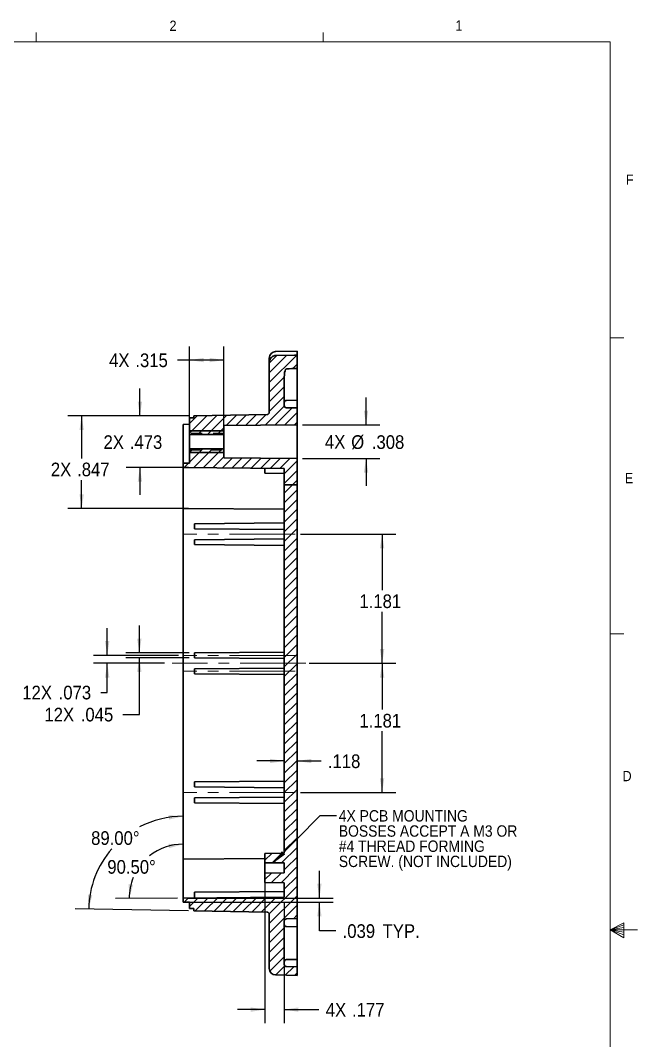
# Model space of a CAD drawing. Header units: inches. Extents: x 0.3 to 21.8, y 0.2 to 16.9.
# Drawn here: x 16.13 to 21.77, y 7.52 to 16.86 of the extents above; entities that cross this region are included whole.
import ezdxf

# ---------------------------------------------------------------- set-up
doc = ezdxf.new("R2010")
doc.units = ezdxf.units.IN
doc.header["$MEASUREMENT"] = 0
for name, pattern in [('SLD-Center', [0.75, 0.6, -0.05, 0.05, -0.05]), ('SLD-Dashed', [0.075, 0.05, -0.025]), ('SLD-Solid', [0])]:
    doc.linetypes.add(name, pattern=pattern)
doc.layers.add('SLD-0', color=7, linetype='SLD-Solid')
doc.styles.add('SLDTEXTSTYLE1', font='GOTHIC.TTF', dxfattribs={"width": 0.913})
doc.styles.get("Standard").update_dxf_attribs({"font": 'GOTHIC.TTF'})
doc.dimstyles.new('SLDDIMSTYLE0', dxfattribs={"dimtxt": 0.125, "dimasz": 0.13, "dimexe": 0, "dimexo": 0.0625, "dimgap": 0.03125, "dimtad": 0, "dimtih": 1, "dimtoh": 1, "dimdec": 3, "dimrnd": 1e-09, "dimzin": 12, "dimdsep": 46, "dimtxsty": 'SLDTEXTSTYLE1', "dimsah": 1, "dimcen": 0.09, "dimadec": 0, "dimazin": 3, "dimtfac": 1, "dimtdec": 3, "dimtofl": 0, "dimtmove": 0, "dimatfit": 3, "dimfxl": 1, "dimfrac": 2, "dimtolj": 1, "dimtzin": 12, "dimarcsym": 0})
doc.dimstyles.new('SLDDIMSTYLE11', dxfattribs={"dimtxt": 0, "dimasz": 0.13, "dimexe": 0, "dimexo": 0.0625, "dimgap": 0, "dimtad": 0, "dimtih": 1, "dimtoh": 1, "dimdec": 0, "dimrnd": 1e-09, "dimzin": 0, "dimdsep": 46, "dimtxsty": 'Standard', "dimsah": 1, "dimcen": 0.09, "dimadec": 0, "dimazin": 0, "dimtfac": 0.13, "dimtdec": 0, "dimtofl": 0, "dimtmove": 0, "dimatfit": 3, "dimfxl": 1, "dimfrac": 2, "dimtolj": 1, "dimtzin": 0, "dimarcsym": 0})
doc.dimstyles.new('SLDDIMSTYLE3', dxfattribs={"dimtxt": 0.125, "dimasz": 0.13, "dimexe": 0, "dimexo": 0.0625, "dimgap": 0.03125, "dimtad": 0, "dimtih": 1, "dimtoh": 1, "dimdec": 3, "dimrnd": 1e-09, "dimzin": 12, "dimdsep": 46, "dimtxsty": 'SLDTEXTSTYLE1', "dimsah": 1, "dimcen": 0.09, "dimadec": 0, "dimazin": 3, "dimtfac": 1, "dimtdec": 3, "dimtmove": 0, "dimatfit": 0, "dimfxl": 1, "dimfrac": 2, "dimtolj": 1, "dimtzin": 12, "dimarcsym": 0})
doc.dimstyles.new('SLDDIMSTYLE5', dxfattribs={"dimtxt": 0.125, "dimasz": 0.13, "dimexe": 0, "dimexo": 0.0625, "dimgap": 0.03125, "dimtad": 0, "dimtih": 1, "dimtoh": 1, "dimdec": 4, "dimzin": 4, "dimdsep": 46, "dimtxsty": 'SLDTEXTSTYLE1', "dimsah": 1, "dimcen": 0.09, "dimazin": 1, "dimtfac": 1, "dimtofl": 0, "dimtmove": 0, "dimatfit": 3, "dimfxl": 1, "dimfrac": 2, "dimtolj": 1, "dimtzin": 12, "dimarcsym": 0})

# ---------------------------------------------------------------- blocks, each defined once
blk = doc.blocks.new('*D42')
at = {"layer": 'SLD-0'}
for p, q in [((18.542, 9.7257), (18.542, 10.2058)), ((18.66, 9.7257), (18.66, 10.2058)), ((18.542, 10.0808), (18.292, 10.0808)), ((18.66, 10.0808), (18.8784, 10.0808))]:
    blk.add_line(p, q, dxfattribs=at)
for points in [[(18.542, 10.0808), (18.412, 10.1008), (18.412, 10.0608)], [(18.66, 10.0808), (18.79, 10.0608), (18.79, 10.1008)]]:
    blk.add_solid(points, dxfattribs=at)
at = {"layer": 'SLD-0', "insert": (18.9409, 10.1413), "char_height": 0.125, "attachment_point": 1, "style": 'SLDTEXTSTYLE1'}
blk.add_mtext('.118', dxfattribs=at)
blk = doc.blocks.new('*D43')
at = {"layer": 'SLD-0'}
for p, q in [((17.2169, 11.0697), (17.2169, 11.3197)), ((17.6726, 11.0697), (17.0919, 11.0697)), ((17.6726, 11.0247), (17.0919, 11.0247)), ((17.2169, 10.507), (17.2169, 11.0247)), ((17.0669, 10.507), (17.2169, 10.507))]:
    blk.add_line(p, q, dxfattribs=at)
for points in [[(17.2169, 11.0697), (17.2369, 11.1997), (17.1969, 11.1997)], [(17.2169, 11.0247), (17.1969, 10.8947), (17.2369, 10.8947)]]:
    blk.add_solid(points, dxfattribs=at)
at = {"layer": 'SLD-0', "char_height": 0.125, "attachment_point": 1, "style": 'SLDTEXTSTYLE1'}
for s, insert in [('12X ', (16.3488, 10.5675)), ('.045', (16.6812, 10.5675))]:
    blk.add_mtext(s, dxfattribs=dict(at, insert=insert))
blk = doc.blocks.new('*D44')
at = {"layer": 'SLD-0'}
for p, q in [((16.9232, 11.0472), (16.9232, 11.2972)), ((17.575, 11.0472), (16.7982, 11.0472)), ((17.4483, 10.9742), (16.7982, 10.9742)), ((16.9232, 10.7088), (16.9232, 10.9742)), ((16.8647, 10.7088), (16.9232, 10.7088))]:
    blk.add_line(p, q, dxfattribs=at)
for points in [[(16.9232, 11.0472), (16.9432, 11.1772), (16.9032, 11.1772)], [(16.9232, 10.9742), (16.9032, 10.8442), (16.9432, 10.8442)]]:
    blk.add_solid(points, dxfattribs=at)
at = {"layer": 'SLD-0', "char_height": 0.125, "attachment_point": 1, "style": 'SLDTEXTSTYLE1'}
for s, insert in [('12X ', (16.1466, 10.7693)), ('.073', (16.479, 10.7693))]:
    blk.add_mtext(s, dxfattribs=dict(at, insert=insert))
blk = doc.blocks.new('*D45')
at = {"layer": 'SLD-0'}
for p, q in [((18.3649, 9.1), (18.3649, 7.6818)), ((18.542, 8.7857), (18.542, 7.6818)), ((18.3649, 7.8068), (18.1149, 7.8068)), ((18.542, 7.8068), (18.859, 7.8068))]:
    blk.add_line(p, q, dxfattribs=at)
for points in [[(18.3649, 7.8068), (18.2349, 7.8268), (18.2349, 7.7868)], [(18.542, 7.8068), (18.672, 7.7868), (18.672, 7.8268)]]:
    blk.add_solid(points, dxfattribs=at)
at = {"layer": 'SLD-0', "char_height": 0.125, "attachment_point": 1, "style": 'SLDTEXTSTYLE1'}
for s, insert in [('4X ', (18.9215, 7.8673)), ('.177', (19.1615, 7.8673))]:
    blk.add_mtext(s, dxfattribs=dict(at, insert=insert))
blk = doc.blocks.new('*D46')
at = {"layer": 'SLD-0'}
for p, q in [((17.6757, 13.0518), (17.6757, 13.8732)), ((17.9907, 13.0518), (17.9907, 13.8732)), ((17.6757, 13.7482), (17.5661, 13.7482)), ((17.9907, 13.7482), (17.6757, 13.7482))]:
    blk.add_line(p, q, dxfattribs=at)
for points in [[(17.6757, 13.7482), (17.8057, 13.7282), (17.8057, 13.7682)], [(17.9907, 13.7482), (17.8607, 13.7682), (17.8607, 13.7282)]]:
    blk.add_solid(points, dxfattribs=at)
at = {"layer": 'SLD-0', "char_height": 0.125, "attachment_point": 1, "style": 'SLDTEXTSTYLE1'}
for s, insert in [('4X ', (16.9403, 13.8087)), ('.315', (17.1804, 13.8087))]:
    blk.add_mtext(s, dxfattribs=dict(at, insert=insert))
blk = doc.blocks.new('*D47')
at = {"layer": 'SLD-0'}
for p, q in [((19.29, 13.1558), (19.29, 13.4058)), ((18.71, 13.1558), (19.415, 13.1558)), ((18.71, 12.8478), (19.415, 12.8478)), ((19.29, 12.8478), (19.29, 12.5978))]:
    blk.add_line(p, q, dxfattribs=at)
for points in [[(19.29, 13.1558), (19.31, 13.2858), (19.27, 13.2858)], [(19.29, 12.8478), (19.27, 12.7178), (19.31, 12.7178)]]:
    blk.add_solid(points, dxfattribs=at)
at = {"layer": 'SLD-0', "char_height": 0.125, "attachment_point": 1, "style": 'SLDTEXTSTYLE1'}
for s, insert in [('%%c', (19.1542, 13.0604)), ('4X ', (18.9141, 13.0623)), ('.308', (19.3427, 13.0604))]:
    blk.add_mtext(s, dxfattribs=dict(at, insert=insert))
blk = doc.blocks.new('*D48')
at = {"layer": 'SLD-0'}
for p, q in [((18.8633, 8.8276), (18.8633, 9.0776)), ((17.6666, 8.8276), (18.9883, 8.8276)), ((17.6666, 8.7886), (18.9883, 8.7886)), ((18.8633, 8.5269), (18.8633, 8.7886)), ((19.0133, 8.5269), (18.8633, 8.5269))]:
    blk.add_line(p, q, dxfattribs=at)
for points in [[(18.8633, 8.8276), (18.8833, 8.9576), (18.8433, 8.9576)], [(18.8633, 8.7886), (18.8433, 8.6586), (18.8833, 8.6586)]]:
    blk.add_solid(points, dxfattribs=at)
at = {"layer": 'SLD-0', "char_height": 0.125, "attachment_point": 1, "style": 'SLDTEXTSTYLE1'}
for s, insert in [('.039', (19.0758, 8.5874)), (' TYP.', (19.399, 8.5874))]:
    blk.add_mtext(s, dxfattribs=dict(at, insert=insert))
blk = doc.blocks.new('*D49')
at = {"layer": 'SLD-0'}
for p, q in [((18.692, 12.1552), (19.5619, 12.1552)), ((19.4369, 12.1552), (19.4369, 11.6436)), ((19.4369, 10.9742), (19.4369, 11.4453)), ((18.7708, 10.9742), (19.5619, 10.9742))]:
    blk.add_line(p, q, dxfattribs=at)
for points in [[(19.4369, 12.1552), (19.4169, 12.0252), (19.4569, 12.0252)], [(19.4369, 10.9742), (19.4569, 11.1042), (19.4169, 11.1042)]]:
    blk.add_solid(points, dxfattribs=at)
at = {"layer": 'SLD-0', "insert": (19.2292, 11.605), "char_height": 0.125, "attachment_point": 1, "style": 'SLDTEXTSTYLE1'}
blk.add_mtext('1.181', dxfattribs=at)
blk = doc.blocks.new('*D50')
at = {"layer": 'SLD-0'}
for p, q in [((18.7708, 10.9742), (19.5619, 10.9742)), ((19.4369, 10.9742), (19.4369, 10.5508)), ((19.4369, 9.7932), (19.4369, 10.3525)), ((18.692, 9.7932), (19.5619, 9.7932))]:
    blk.add_line(p, q, dxfattribs=at)
for points in [[(19.4369, 10.9742), (19.4169, 10.8442), (19.4569, 10.8442)], [(19.4369, 9.7932), (19.4569, 9.9232), (19.4169, 9.9232)]]:
    blk.add_solid(points, dxfattribs=at)
at = {"layer": 'SLD-0', "insert": (19.2292, 10.5121), "char_height": 0.125, "attachment_point": 1, "style": 'SLDTEXTSTYLE1'}
blk.add_mtext('1.181', dxfattribs=at)
blk = doc.blocks.new('*D51')
at = {"layer": 'SLD-0'}
for p, q in [((17.665, 13.238), (16.5643, 13.238)), ((16.6893, 13.238), (16.6893, 12.8488)), ((16.6893, 12.391), (16.6893, 12.6505)), ((17.665, 12.391), (16.5643, 12.391))]:
    blk.add_line(p, q, dxfattribs=at)
for points in [[(16.6893, 13.238), (16.6693, 13.108), (16.7093, 13.108)], [(16.6893, 12.391), (16.7093, 12.521), (16.6693, 12.521)]]:
    blk.add_solid(points, dxfattribs=at)
at = {"layer": 'SLD-0', "char_height": 0.125, "attachment_point": 1, "style": 'SLDTEXTSTYLE1'}
for s, insert in [('2X ', (16.4077, 12.8102)), ('.847', (16.6478, 12.8102))]:
    blk.add_mtext(s, dxfattribs=dict(at, insert=insert))
blk = doc.blocks.new('*D52')
at = {"layer": 'SLD-0'}
for p, q in [((17.222, 13.238), (17.222, 13.488)), ((17.665, 13.238), (17.097, 13.238)), ((17.665, 12.765), (17.097, 12.765)), ((17.222, 12.765), (17.222, 12.515))]:
    blk.add_line(p, q, dxfattribs=at)
for points in [[(17.222, 13.238), (17.242, 13.368), (17.202, 13.368)], [(17.222, 12.765), (17.202, 12.635), (17.242, 12.635)]]:
    blk.add_solid(points, dxfattribs=at)
at = {"layer": 'SLD-0', "char_height": 0.125, "attachment_point": 1, "style": 'SLDTEXTSTYLE1'}
for s, insert in [('2X ', (16.8895, 13.0603, 1.1647)), ('.473', (17.1296, 13.0603, 1.1647))]:
    blk.add_mtext(s, dxfattribs=dict(at, insert=insert))
blk = doc.blocks.new('*D53')
at = {"layer": 'SLD-0'}
blk.add_line((17.5666, 8.8272), (16.999, 8.8222), dxfattribs=at)
for start, end in [(90, 128.44187), (157.64096, 180.5)]:
    blk.add_arc((17.6166, 8.8276), 0.4926, start, end, dxfattribs=at)
for points in [[(17.6166, 9.3202), (17.4851, 9.3233), (17.4903, 9.2836)], [(17.124, 8.8233), (17.1595, 8.95), (17.1198, 8.9548)]]:
    blk.add_solid(points, dxfattribs=at)
at = {"layer": 'SLD-0', "insert": (16.9241, 9.1747, 0.1214), "char_height": 0.125, "attachment_point": 1, "style": 'SLDTEXTSTYLE1'}
blk.add_mtext('90.50°', dxfattribs=at)
blk = doc.blocks.new('*D54')
at = {"layer": 'SLD-0'}
blk.add_line((17.6651, 8.7113), (16.629, 8.7294), dxfattribs=at)
for start, end in [(90, 117.54343), (138.95444, 179)]:
    blk.add_arc((17.6166, 8.7122), 0.8628, start, end, dxfattribs=at)
for points in [[(17.6166, 9.5749), (17.4855, 9.5852), (17.4885, 9.5453)], [(16.754, 8.7272), (16.7859, 8.8548), (16.746, 8.8585)]]:
    blk.add_solid(points, dxfattribs=at)
at = {"layer": 'SLD-0', "insert": (16.7759, 9.4384, 0.1214), "char_height": 0.125, "attachment_point": 1, "style": 'SLDTEXTSTYLE1'}
blk.add_mtext('89.00°', dxfattribs=at)
blk = doc.blocks.new('SW_NOTE_5')
at = {"layer": 'SLD-0', "color": 0, "char_height": 0.104167, "attachment_point": 1, "style": 'SLDTEXTSTYLE1'}
for s, insert in [('4X PCB MOUNTING ', (0.0198, 0.0487)), ('BOSSES ACCEPT A M3 OR ', (0.0198, -0.0901)), ('#4 THREAD FORMING ', (0.0198, -0.229)), ('SCREW. (NOT INCLUDED)', (0.0198, -0.3679))]:
    blk.add_mtext(s, dxfattribs=dict(at, insert=insert))

msp = doc.modelspace()

# ---------------------------------------------------------------- hatches: boundary and pattern name
at = {"linetype": 'SLD-Solid', "lineweight": 0}
h = msp.add_hatch(dxfattribs=at)
h.set_pattern_fill('ANSI31', scale=0.5, style=0)
edge = h.paths.add_edge_path(flags=0)
edge.add_line((17.71505, 13.21833), (17.67568, 13.21833))
edge.add_line((17.67568, 13.21833), (17.67568, 13.1018))
edge.add_line((17.67568, 13.1018), (17.99068, 13.1018))
edge.add_line((17.99068, 13.1018), (17.99068, 13.14996))
edge.add_line((17.99068, 13.14996), (18.66005, 13.1558))
edge.add_line((18.66005, 13.1558), (18.66005, 13.30983))
edge.add_line((18.66005, 13.30983), (18.56128, 13.31155))
edge.add_arc((18.56162, 13.33123), 0.01969, 180, 269, ccw=False)
edge.add_line((18.54194, 13.33123), (18.54194, 13.59128))
edge.add_ellipse((18.56162, 13.59128), major_axis=(0, 0.07606), ratio=0.258819, start_angle=22.695314, end_angle=90, ccw=False)
edge.add_spline(control_points=[(18.55403, 13.66145), (18.55432, 13.66191), (18.55463, 13.66237), (18.55496, 13.66281), (18.55571, 13.66382), (18.5566, 13.66477), (18.55763, 13.6655), (18.55823, 13.66593), (18.55889, 13.66628), (18.55958, 13.66653), (18.56013, 13.66672), (18.5607, 13.66684), (18.56128, 13.66687)], knot_values=[0.0039541, 0.0039541, 0.0039541, 0.0039541, 0.0039967, 0.0039967, 0.0039967, 0.0040953, 0.0040953, 0.0040953, 0.0041522, 0.0041522, 0.0041522, 0.0041971, 0.0041971, 0.0041971, 0.0041971], weights=[1, 1, 1, 1, 1, 1, 1, 1, 1, 1, 1, 1, 1], degree=3, periodic=0)
edge.add_spline(control_points=[(18.56128, 13.66687), (18.5901, 13.66853), (18.61893, 13.6701), (18.64777, 13.67158), (18.65186, 13.6718), (18.65596, 13.672), (18.66005, 13.67221)], knot_values=[0.003996, 0.003996, 0.003996, 0.003996, 0.006196, 0.006196, 0.006196, 0.0065083, 0.0065083, 0.0065083, 0.0065083], weights=[1, 1, 1, 1, 1, 1, 1], degree=3, periodic=0)
edge.add_line((18.66005, 13.67221), (18.66005, 13.79432))
edge.add_spline(control_points=[(18.66005, 13.79432), (18.65179, 13.79415), (18.64353, 13.79397), (18.63527, 13.7938), (18.57757, 13.79258), (18.51987, 13.79135), (18.46217, 13.79012)], knot_values=[0.0091774, 0.0091774, 0.0091774, 0.0091774, 0.0098069, 0.0098069, 0.0098069, 0.0142047, 0.0142047, 0.0142047, 0.0142047], weights=[1, 1, 1, 1, 1, 1, 1], degree=3, periodic=0)
edge.add_spline(control_points=[(18.46217, 13.79012), (18.45924, 13.79006), (18.45631, 13.78973), (18.45344, 13.78914), (18.44812, 13.78805), (18.44293, 13.78604), (18.43823, 13.78332), (18.43332, 13.78048), (18.42883, 13.77682), (18.42498, 13.77266), (18.42072, 13.76805), (18.41714, 13.76275), (18.4143, 13.75716), (18.40978, 13.74824), (18.40701, 13.73837), (18.40556, 13.72848), (18.40454, 13.72154), (18.40414, 13.7145), (18.40414, 13.70748)], knot_values=[0.0175867, 0.0175867, 0.0175867, 0.0175867, 0.0178075, 0.0178075, 0.0178075, 0.0182177, 0.0182177, 0.0182177, 0.0186457, 0.0186457, 0.0186457, 0.0191191, 0.0191191, 0.0191191, 0.0198806, 0.0198806, 0.0198806, 0.0204143, 0.0204143, 0.0204143, 0.0204143], weights=[1, 1, 1, 1, 1, 1, 1, 1, 1, 1, 1, 1, 1, 1, 1, 1, 1, 1, 1], degree=3, periodic=0)
edge.add_line((18.40414, 13.70748), (18.40414, 13.26939))
edge.add_arc((18.38446, 13.26939), 0.01969, 271, 360, ccw=False)
edge.add_line((18.3848, 13.24971), (17.71505, 13.23802))
edge.add_line((17.71505, 13.23802), (17.71505, 13.21833))
h = msp.add_hatch(dxfattribs=at)
h.set_pattern_fill('ANSI31', scale=0.5, style=0)
h.paths.add_polyline_path([(17.99068, 13.06676), (17.99068, 13.1018), (17.67568, 13.1018), (17.67568, 13.06676)], flags=0)
h = msp.add_hatch(dxfattribs=at)
h.set_pattern_fill('ANSI31', scale=0.5, style=0)
h.paths.add_polyline_path([(18.66005, 12.60623), (18.66005, 12.8478), (17.99068, 12.85364), (17.99068, 12.9018), (17.67568, 12.9018), (17.67568, 12.80536), (17.61662, 12.80485), (17.61662, 12.76588), (18.54205, 12.7578), (18.54205, 12.60623)], flags=0)
h = msp.add_hatch(dxfattribs=at)
h.set_pattern_fill('ANSI31', scale=0.5, style=0)
h.paths.add_polyline_path([(17.67568, 12.93684), (17.67568, 12.9018), (17.99068, 12.9018), (17.99068, 12.93684)], flags=0)
h = msp.add_hatch(dxfattribs=at)
h.set_pattern_fill('ANSI31', scale=0.5, style=0)
h.paths.add_polyline_path([(18.66005, 9.10246), (18.66005, 12.60623), (18.54205, 12.60623), (18.54205, 9.23805), (18.36488, 9.23496), (18.36488, 9.14996), (18.54205, 9.14841), (18.54205, 9.10246)], flags=0)
h = msp.add_hatch(dxfattribs=at)
h.set_pattern_fill('ANSI31', scale=0.5, style=0)
edge = h.paths.add_edge_path(flags=0)
edge.add_line((18.66005, 8.63865), (18.66005, 9.10246))
edge.add_line((18.66005, 9.10246), (18.54205, 9.10246))
edge.add_line((18.54205, 9.10246), (18.54205, 9.0565))
edge.add_line((18.54205, 9.0565), (18.36488, 9.05496))
edge.add_line((18.36488, 9.05496), (18.36488, 8.96996))
edge.add_line((18.36488, 8.96996), (18.54205, 8.96687))
edge.add_line((18.54205, 8.96687), (18.54205, 8.83568))
edge.add_line((18.54205, 8.83568), (17.61662, 8.8276))
edge.add_line((17.61662, 8.8276), (17.61662, 8.78863))
edge.add_line((17.61662, 8.78863), (17.67568, 8.78811))
edge.add_line((17.67568, 8.78811), (17.67568, 8.73014))
edge.add_line((17.67568, 8.73014), (17.71505, 8.73014))
edge.add_line((17.71505, 8.73014), (17.71505, 8.71046))
edge.add_line((17.71505, 8.71046), (18.3848, 8.69877))
edge.add_arc((18.38446, 8.67909), 0.01969, 0, 89, ccw=False)
edge.add_line((18.40414, 8.67909), (18.40414, 8.18241))
edge.add_arc((18.4632, 8.18241), 0.05906, 180, 269)
edge.add_line((18.46217, 8.12336), (18.66005, 8.11991))
edge.add_line((18.66005, 8.11991), (18.66005, 8.19865))
edge.add_line((18.66005, 8.19865), (18.56128, 8.20037))
edge.add_arc((18.56162, 8.22005), 0.01969, 180, 269, ccw=False)
edge.add_line((18.54194, 8.22005), (18.54194, 8.61724))
edge.add_arc((18.56162, 8.61724), 0.01969, 91, 180, ccw=False)
edge.add_line((18.56128, 8.63692), (18.66005, 8.63865))

# ---------------------------------------------------------------- linework, layer by layer
at = {"color": 7, "linetype": 'SLD-Solid', "lineweight": 0}
for p, q in [((16.27288, 16.6606), (16.27288, 16.7454)), ((18.89788, 16.6606), (18.89788, 16.7454)), ((0.52288, 16.6606), (21.52288, 16.6606)), ((21.52288, 0.4106), (21.52288, 16.6606)), ((21.52288, 13.9516), (21.64788, 13.9516)), ((17.99068, 13.06676), (17.99068, 13.08054)), ((17.99068, 12.92306), (17.99068, 12.93684)), ((21.52288, 11.2436), (21.64788, 11.2436)), ((21.52288, 8.5356), (21.64687, 8.60114)), ((21.64687, 8.60114), (21.64687, 8.46233)), ((21.64687, 8.58268), (21.52288, 8.5356)), ((21.64687, 8.55872), (21.52288, 8.5356)), ((21.64687, 8.51635), (21.52288, 8.5356)), ((21.64687, 8.48964), (21.52288, 8.5356)), ((21.64687, 8.46233), (21.52288, 8.5356)), ((21.52288, 8.5356), (21.77288, 8.5356))]:
    msp.add_line(p, q, dxfattribs=at)
at = {"color": 7, "linetype": 'SLD-Solid', "lineweight": 30}
for p, q in [((18.46217, 13.82511), (18.66005, 13.82857)), ((18.66005, 13.79432), (18.66005, 13.82857)), ((18.40414, 13.70748), (18.40414, 13.76607)), ((18.66005, 13.79432), (18.66005, 13.67221)), ((18.40414, 13.26939), (18.40414, 13.70748)), ((18.66005, 13.38024), (18.66005, 13.67221)), ((18.54194, 13.33123), (18.54194, 13.59128)), ((18.56128, 13.37851), (18.66005, 13.38024)), ((18.66005, 13.34581), (18.66005, 13.38024)), ((18.66005, 13.30983), (18.56128, 13.31155)), ((18.66005, 13.30983), (18.66005, 13.1558)), ((17.61662, 13.15985), (17.67568, 13.16036)), ((17.61662, 13.0018), (17.61662, 13.15985)), ((17.67568, 13.21833), (17.67568, 13.1018)), ((17.67568, 13.21833), (17.71505, 13.21833)), ((18.3848, 13.24971), (17.71505, 13.23802)), ((17.71505, 13.23802), (17.71505, 13.21833)), ((17.99068, 13.1018), (17.67568, 13.1018)), ((17.67568, 13.1018), (17.67568, 13.06676)), ((17.99068, 13.06676), (17.67568, 13.06676)), ((17.67568, 13.06676), (17.67568, 12.93684)), ((18.66005, 13.1558), (17.99068, 13.14995)), ((17.99068, 13.14995), (17.99068, 13.1018)), ((17.99068, 13.1018), (17.99068, 13.06676)), ((17.99068, 13.06676), (17.99068, 12.93684)), ((18.66005, 12.8478), (18.66005, 13.1558)), ((17.61662, 12.80485), (17.61662, 13.0018)), ((17.67568, 12.93684), (17.99068, 12.93684)), ((17.67568, 12.93684), (17.67568, 12.9018)), ((17.67568, 12.9018), (17.67568, 12.80536)), ((17.67568, 12.9018), (17.99068, 12.9018)), ((17.99068, 12.93684), (17.99068, 12.9018)), ((17.99068, 12.9018), (17.99068, 12.85364)), ((17.61662, 12.80485), (17.67568, 12.80536)), ((17.61662, 12.80485), (17.61662, 12.76588)), ((17.99068, 12.85364), (18.66005, 12.8478)), ((18.66005, 12.8478), (18.66005, 12.60623)), ((18.54205, 12.7578), (17.61662, 12.76588)), ((17.61662, 12.76588), (17.61662, 12.6478)), ((18.36488, 12.71352), (18.36488, 12.75935)), ((18.36488, 12.71352), (18.54205, 12.71042)), ((18.54205, 12.7578), (18.54205, 12.60623)), ((17.61662, 12.6478), (17.61662, 12.39188)), ((18.54205, 12.60623), (18.66005, 12.60623)), ((18.54205, 12.60623), (18.54205, 9.23805)), ((18.66005, 12.60623), (18.66005, 9.10246)), ((18.54205, 12.3838), (17.61662, 12.39188)), ((17.61662, 12.39188), (17.61662, 12.2728)), ((17.61662, 12.2728), (17.61662, 9.30168)), ((18.54205, 12.25789), (17.72262, 12.25074)), ((17.72262, 12.20574), (17.72262, 12.25074)), ((18.54205, 12.19859), (17.72262, 12.20574)), ((18.54205, 12.11189), (17.72262, 12.10474)), ((17.72262, 12.10474), (17.72262, 12.05974)), ((18.54205, 12.05259), (17.72262, 12.05974)), ((18.54205, 11.07689), (17.72262, 11.06974)), ((17.72262, 11.02474), (17.72262, 11.06974)), ((18.54205, 11.01759), (17.72262, 11.02474)), ((18.54205, 10.93089), (17.72262, 10.92374)), ((17.72262, 10.92374), (17.72262, 10.87874)), ((18.54205, 10.87159), (17.72262, 10.87874)), ((18.54205, 9.89589), (17.72262, 9.88874)), ((17.72262, 9.84374), (17.72262, 9.88874)), ((18.54205, 9.83659), (17.72262, 9.84374)), ((18.54205, 9.74989), (17.72262, 9.74274)), ((17.72262, 9.74274), (17.72262, 9.69774)), ((18.54205, 9.69059), (17.72262, 9.69774)), ((17.61662, 9.30168), (17.61662, 9.1826)), ((18.36488, 9.18913), (17.61662, 9.1826)), ((17.61662, 9.1826), (17.61662, 8.94668)), ((18.36488, 9.23496), (18.54205, 9.23805)), ((18.36488, 9.23496), (18.36488, 9.14996)), ((18.54205, 9.14841), (18.36488, 9.14996)), ((18.36488, 9.05496), (18.36488, 9.14996)), ((18.54205, 9.14841), (18.54205, 9.10246)), ((18.36488, 9.05496), (18.54205, 9.0565)), ((18.36488, 9.05496), (18.36488, 8.96996)), ((18.54205, 9.10246), (18.54205, 9.0565)), ((18.66005, 9.10246), (18.66005, 8.63865)), ((18.54205, 8.96687), (18.36488, 8.96996)), ((18.54205, 8.96687), (18.54205, 8.83568)), ((17.61662, 8.94668), (17.61662, 8.8276)), ((18.54205, 8.88668), (17.72262, 8.87952)), ((17.72262, 8.82852), (17.72262, 8.87952)), ((17.61662, 8.8276), (18.54205, 8.83568)), ((17.61662, 8.8276), (17.61662, 8.78863)), ((17.67568, 8.78811), (17.61662, 8.78863)), ((17.67568, 8.78811), (17.67568, 8.73014)), ((17.71505, 8.73014), (17.67568, 8.73014)), ((17.71505, 8.73014), (17.71505, 8.71046)), ((17.71505, 8.71046), (18.3848, 8.69877)), ((18.40414, 8.18241), (18.40414, 8.67909)), ((18.54194, 8.22005), (18.54194, 8.61724)), ((18.66005, 8.63865), (18.56128, 8.63692)), ((18.66005, 8.60266), (18.66005, 8.56479)), ((18.56128, 8.56651), (18.66005, 8.56479)), ((18.66005, 8.56479), (18.66005, 8.26558)), ((18.56128, 8.26385), (18.66005, 8.26558)), ((18.66005, 8.26558), (18.66005, 8.23407)), ((18.46217, 8.12336), (18.66005, 8.11991)), ((18.66005, 8.19865), (18.56128, 8.20037)), ((18.66005, 8.19865), (18.66005, 8.11991))]:
    msp.add_line(p, q, dxfattribs=at)
at = {"color": 7, "linetype": 'SLD-Dashed', "lineweight": 0}
for p, q in [((17.99068, 13.08054), (17.67568, 13.08054)), ((17.67568, 12.92306), (17.99068, 12.92306))]:
    msp.add_line(p, q, dxfattribs=at)
at = {"color": 7, "linetype": 'SLD-Solid', "lineweight": 30, "flags": 128}
msp.add_lwpolyline([(18.46217, 13.79012), (18.63527, 13.7938), (18.66005, 13.79432)], dxfattribs=at)
at = {"color": 7, "linetype": 'SLD-Solid', "lineweight": 0, "flags": 128}
msp.add_lwpolyline([(17.99067, 12.93684), (17.99068, 12.94002), (17.99068, 12.94924), (17.99068, 12.96361), (17.99068, 12.98172), (17.99068, 13.0018), (17.99068, 13.02187), (17.99068, 13.03998), (17.99068, 13.05435), (17.99068, 13.06358), (17.99068, 13.06676)], dxfattribs=at)
at = {"color": 7, "linetype": 'SLD-Solid', "lineweight": 30}
for centre, radius, start, end in [((18.4632, 13.76607), 0.05906, 91, 180), ((18.56162, 13.35883), 0.01969, 91, 180), ((18.38446, 13.26939), 0.01969, 271, 0), ((18.56162, 13.33123), 0.01969, 180, 269), ((18.38446, 8.67909), 0.01969, 0, 89), ((18.56162, 8.61724), 0.01969, 91, 180), ((18.56162, 8.58619), 0.01969, 180, 269), ((18.56162, 8.24417), 0.01969, 91, 180), ((18.56162, 8.22005), 0.01969, 180, 269), ((18.4632, 8.18241), 0.05906, 180, 269)]:
    msp.add_arc(centre, radius, start, end, dxfattribs=at)
msp.add_ellipse((18.56162, 13.59128), major_axis=(0, 0.07606), ratio=0.258819, start_param=0.396108, end_param=1.5707963, dxfattribs=at)
for points, knots in [([(18.46217, 13.79012), (18.4575, 13.79002), (18.45278, 13.78923), (18.44385, 13.78637), (18.43958, 13.78431), (18.42778, 13.77656), (18.42136, 13.7694), (18.41419, 13.75727), (18.4122, 13.75298), (18.40898, 13.74427), (18.40772, 13.7398), (18.40485, 13.72613), (18.40414, 13.71674), (18.40414, 13.70748)], [0, 0, 0, 0, 0.125, 0.125, 0.25, 0.25, 0.5, 0.5, 0.625, 0.625, 0.75, 0.75, 1, 1, 1, 1]), ([(18.56128, 13.66687), (18.55971, 13.66678), (18.55823, 13.66604), (18.55582, 13.66403), (18.55485, 13.66277), (18.55403, 13.66145)], [0, 0, 0, 0, 0.5, 0.5, 1, 1, 1, 1]), ([(18.66005, 13.34581), (18.66005, 13.34345), (18.66005, 13.34002), (18.66005, 13.33212), (18.66005, 13.32775), (18.66005, 13.31976), (18.66005, 13.31617), (18.66005, 13.31122), (18.66005, 13.30983), (18.66005, 13.30983)], [0, 0, 0, 0, 0.25, 0.25, 0.5, 0.5, 0.75, 0.75, 1, 1, 1, 1]), ([(18.66005, 8.63865), (18.66005, 8.63865), (18.66005, 8.63729), (18.66005, 8.63232), (18.66005, 8.62875), (18.66005, 8.62077), (18.66005, 8.61636), (18.66005, 8.60851), (18.66005, 8.60503), (18.66005, 8.60266)], [0, 0, 0, 0, 0.25, 0.25, 0.5, 0.5, 0.75, 0.75, 1, 1, 1, 1]), ([(18.66005, 8.23407), (18.66005, 8.23159), (18.66005, 8.22813), (18.66005, 8.22029), (18.66005, 8.21599), (18.66005, 8.20824), (18.66005, 8.20475), (18.66005, 8.19998), (18.66005, 8.19865), (18.66005, 8.19865)], [0, 0, 0, 0, 0.25, 0.25, 0.5, 0.5, 0.75, 0.75, 1, 1, 1, 1])]:
    msp.add_open_spline(points, degree=3, knots=knots, dxfattribs=at)
msp.add_open_spline([(18.56128, 13.66687), (18.5942, 13.66877), (18.62712, 13.67054), (18.66005, 13.67221)], degree=3, dxfattribs=at)
at = {"layer": 'SLD-0', "linetype": 'SLD-Center', "lineweight": 0}
for p, q in [((18.64205, 12.15524), (17.62262, 12.15524)), ((18.64205, 11.04724), (17.62262, 11.04724)), ((18.64205, 11.04724), (17.62262, 11.04724)), ((18.64205, 11.04724), (17.62262, 11.04724)), ((18.64205, 11.04724), (17.62262, 11.04724)), ((18.73927, 10.97424), (17.51837, 10.97424)), ((18.64205, 10.90124), (17.62262, 10.90124)), ((18.64205, 9.79324), (17.62262, 9.79324))]:
    msp.add_line(p, q, dxfattribs=at)

# ---------------------------------------------------------------- block references
at = {"layer": 'SLD-0'}
msp.add_blockref('SW_NOTE_5', (19.02094, 9.58252), dxfattribs=at)

# ---------------------------------------------------------------- texts
at = {"color": 7, "linetype": 'Continuous', "lineweight": 0, "char_height": 0.09375, "attachment_point": 1, "style": 'SLDTEXTSTYLE1'}
for s, insert in [('2', (17.49284, 16.85346)), ('1', (20.10713, 16.8552)), ('F', (21.66553, 15.44538)), ('E', (21.65688, 12.71509)), ('D', (21.6359, 9.98975))]:
    msp.add_mtext(s, dxfattribs=dict(at, insert=insert))

# ---------------------------------------------------------------- dimensions: what is measured, and where the dimension line sits
at = {"layer": 'SLD-0'}
for base, p1, p2, dimstyle, picture, middle in [((17.99068, 13.74824), (17.67568, 13.0018), (17.99068, 13.0018), 'SLDDIMSTYLE0', '*D46', (17.22198, 13.74824)), ((18.36488, 7.80681), (18.54205, 8.83568), (18.36488, 9.14996), 'SLDDIMSTYLE3', '*D45', (19.2031, 7.80681))]:
    dim = msp.add_linear_dim(base=base, p1=p1, p2=p2, text='4X <>', dimstyle=dimstyle, dxfattribs=at)
    dim.commit()
    dim.dimension.update_dxf_attribs({"geometry": picture, "text_midpoint": middle, "dimtype": 160})
for base, p1, p2, text, dimstyle, picture, middle in [((17.22198, 13.23802), (17.71505, 12.76502), (17.71505, 13.23802), '2X <>', 'SLDDIMSTYLE3', '*D52', (17.22198, 12.99987)), ((19.28997, 13.1558), (18.66005, 12.8478), (18.66005, 13.1558), '4X %%c<>', 'SLDDIMSTYLE3', '*D47', (19.28997, 12.9999)), ((16.68932, 12.39102), (17.71505, 13.23802), (17.71505, 12.39102), '2X <>', 'SLDDIMSTYLE0', '*D51', (16.68932, 12.74965)), ((16.92322, 11.04724), (17.72262, 10.97424), (17.72262, 11.04724), '12X <>', 'SLDDIMSTYLE3', '*D44', (16.92322, 10.7088)), ((17.21692, 11.06974), (17.72262, 11.02474), (17.72262, 11.06974), '12X <>', 'SLDDIMSTYLE3', '*D43', (17.21692, 10.50697)), ((18.86334, 8.78863), (17.61662, 8.8276), (17.61662, 8.78863), '<> TYP.', 'SLDDIMSTYLE3', '*D48', (18.86334, 8.52686))]:
    dim = msp.add_linear_dim(base=base, p1=p1, p2=p2, angle=90, text=text, dimstyle=dimstyle, dxfattribs=at)
    dim.commit()
    dim.dimension.update_dxf_attribs({"geometry": picture, "text_midpoint": middle, "dimtype": 160})
for base, line1, line2, picture, middle in [((17.41124, 9.55014), ((17.61662, 9.1826), (17.61662, 12.39188)), ((17.71505, 8.71046), (18.3848, 8.69877)), '*D54', (17.06787, 9.37794)), ((17.45445, 9.29275), ((18.54205, 8.83568), (17.61662, 8.8276)), ((17.61662, 9.1826), (17.61662, 12.39188)), '*D53', (17.21598, 9.11421))]:
    dim = msp.add_angular_dim_2l(base=base, line1=line1, line2=line2, dimstyle='SLDDIMSTYLE5', dxfattribs=at)
    dim.commit()
    dim.dimension.update_dxf_attribs({"geometry": picture, "text_midpoint": middle, "dimtype": 162})
for base, p2, picture, middle in [((19.43694, 12.15524), (18.64205, 12.15524), '*D49', (19.43694, 11.54448)), ((19.43694, 9.79324), (18.64205, 9.79324), '*D50', (19.43694, 10.45163))]:
    dim = msp.add_linear_dim(base=base, p1=(18.72078, 10.97424), p2=p2, angle=90, dimstyle='SLDDIMSTYLE0', dxfattribs=at)
    dim.commit()
    dim.dimension.update_dxf_attribs({"geometry": picture, "text_midpoint": middle, "dimtype": 160})
dim = msp.add_linear_dim(base=(18.54205, 10.08084), p1=(18.66005, 9.67568), p2=(18.54205, 9.67568), dimstyle='SLDDIMSTYLE3', dxfattribs=at)
dim.commit()
dim.dimension.update_dxf_attribs({"geometry": '*D42', "text_midpoint": (19.10249, 10.08084), "dimtype": 160})

# ---------------------------------------------------------------- leaders
msp.add_leader([(18.44478, 9.14926), (18.87094, 9.58252), (19.02094, 9.58252)], dimstyle='SLDDIMSTYLE11', dxfattribs=at)

doc.saveas('drawing.dxf')
